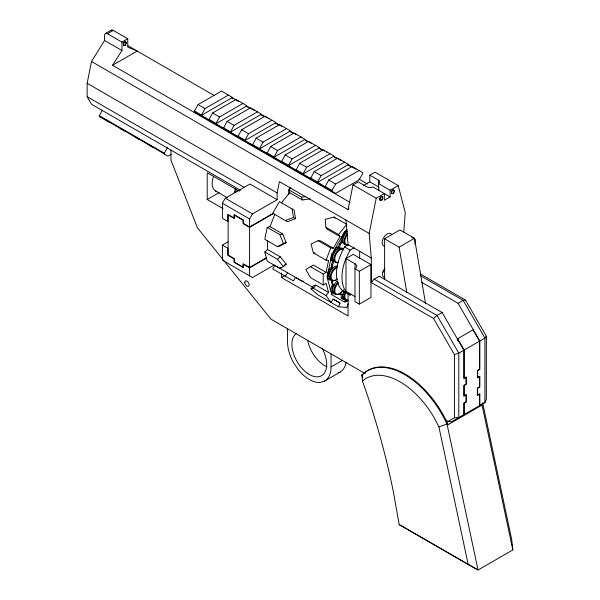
<?xml version="1.0" encoding="UTF-8"?>
<svg xmlns="http://www.w3.org/2000/svg" width="600" height="600" viewBox="0 0 600 600"><rect width="100%" height="100%" fill="white"/><g stroke="black" fill="none" stroke-linecap="round" stroke-linejoin="round"><path stroke-width="0.9" d="M445.71 420.082L448.043 421.425L454.44 417.735L454.44 354.66L433.545 318.465L371.265 282.502L371.265 257.985L369.18 233.452L279.405 181.62L277.14 192.983L277.14 199.68L249.945 183.983L225.3 198.225L222.405 203.25L222.39 218.31L227.827 221.452L227.827 214.417L234.06 218.017L234.06 214.642L243.345 220.005L243.345 223.373L249.585 226.98L273.105 213.397M457.643 340.553L457.643 338.73L473.018 329.85L479.543 341.153L479.543 369.293L477.375 370.545L477.375 377.91L479.543 376.657L479.543 386.873L477.368 388.132L477.368 395.498L479.543 394.237L479.543 405.63M420.158 273.892L465.45 300.038L486.345 336.24L486.345 399.315L484.905 402.533L451.553 421.793L448.043 421.425M403.74 232.132L405.248 212.632L398.22 185.558L375.015 172.163L369.81 175.163L369.81 181.86L378.51 186.885A4.103 2.37 0 0 1 379.163 187.373M343.455 293.835L343.373 294.608L339.457 293.767M240.54 190.275L91.5 104.227L87.15 96.69L87.15 83.295L91.5 61.523L104.55 40.44L104.55 35.415A4.103 2.37 60 0 1 107.453 33.735L113.25 30.39L127.755 38.76L127.755 47.138L137.183 51.052L112.53 65.287L350.062 202.425M91.5 61.523L348.06 209.64L353.01 184.86L358.207 181.86L366.907 186.885A4.103 2.37 0 0 0 372.712 186.885L390.112 196.935L390.112 190.238L378.51 183.532A4.103 2.37 0 0 0 378.51 180.188L369.81 175.163M369.18 233.452L376.215 198.263L384.315 193.583L384.315 200.28L390.112 196.935M267.233 227.362L264.78 239.333L277.455 246.645L280.26 245.895L286.215 242.647L282.705 233.925L270.038 226.612L267.233 227.362L279.907 234.675L283.41 243.397L286.215 242.647M310.545 266.737L323.22 274.05L326.123 272.377L328.567 260.407L326.055 260.183L313.388 252.862L311.017 244.035L318.12 240.667L320.632 240.892L333.3 248.205L339.998 236.618L338.543 234.555L325.875 227.235L325.237 219.405L334.072 217.042L346.74 224.355L338.543 234.555M270.038 226.612L274.77 214.41M326.055 260.183L330.788 247.98L333.3 248.205M333.653 262.147L332.572 264.93L332.572 268.808L331.575 268.23L331.575 264.353L333.255 260.017M342.45 241.087L342.368 240.413L339.457 244.035L337.778 248.37L338.407 248.1M338.775 248.947L340.455 244.612L342.33 242.288M338.543 306.78L339.998 303.045L333.3 299.183L330.788 302.31L326.055 295.575L313.388 288.255L311.017 288.892L318.12 294.99L338.543 306.78L346.74 307.515L348.195 303.78M354.097 247.8L350.04 250.14L345.66 259.26A38.97 22.5 -60 0 0 345.66 291.075L350.04 295.14L351.66 294.202M331.575 280.065L331.575 282.555L333.255 284.947L334.26 285.525L334.642 284.722M109.898 122.655L99.292 116.535L99.292 115.65L102.502 110.093M164.295 154.065L164.295 153.18L167.505 147.615M344.565 162.135L321.142 175.657L317.468 182.01L325.058 186.833L328.725 180.038L352.147 166.515L362.752 172.635L362.752 173.52L359.077 179.88L335.655 193.403L194.4 111.847L194.4 110.955L198.067 104.602L221.49 91.08L232.087 97.2L232.087 97.642L201.33 115.403L204.998 108.6L228.42 95.078M201.33 115.403L208.913 119.782L212.587 112.98L236.01 99.458L246.608 105.578L246.608 106.028L215.85 123.788L219.517 116.985L242.94 103.462M215.85 123.788L223.433 128.16L227.1 121.365L250.522 107.843L261.127 113.962L261.127 114.405L230.362 132.165L234.038 125.37L257.46 111.84M230.362 132.165L237.952 136.545L241.62 129.743L265.043 116.22L275.64 122.347L275.64 122.79L244.882 140.55L248.55 133.748L271.972 120.225M244.882 140.55L252.465 144.93L256.14 138.127L279.562 124.605L290.16 130.725L290.16 131.167L259.403 148.928L263.07 142.132L286.493 128.61M259.403 148.928L266.985 153.308L270.653 146.512L294.075 132.983L304.68 139.11L304.68 139.553L273.915 157.312L277.59 150.51L301.013 136.988M273.915 157.312L281.505 161.692L285.173 154.89L308.595 141.368L319.192 147.488L319.192 147.93L288.435 165.69L292.103 158.895L315.525 145.373M249.585 226.98L249.585 218.94L252.48 213.915L277.14 199.68M288.435 165.69L296.017 170.07L299.692 163.275L323.115 149.752L333.712 155.873L333.712 156.315L302.955 174.075L306.623 167.273L330.045 153.75M302.955 174.075L310.538 178.455L314.205 171.653L337.627 158.13L348.233 164.25L348.233 164.692L317.468 182.453M331.987 191.28L331.987 190.395L335.655 184.035L359.077 170.512M285.39 276.255L287.438 272.7M295.515 277.365L293.468 280.92L272.715 268.942L274.77 265.388L313.103 287.52M348.06 209.64L348.96 208.072M112.53 65.287L121.958 50.483L121.958 42.112L107.453 33.735M486.345 336.24L484.905 338.055L479.835 340.987L479.835 369.457L477.66 370.71L477.66 377.407L479.835 376.155L479.835 387.037L477.66 388.298L477.66 394.995L479.835 393.743L479.873 405.435L484.905 402.533L484.905 338.055L463.155 300.375L420.42 275.707M281.46 202.822L289.657 192.623L288.907 189.825L290.865 188.085M311.017 288.892L313.53 285.765L315.9 285.135L328.567 292.447L326.055 295.575M313.388 288.255L315.9 285.135M371.265 282.502L374.16 279.142L379.237 276.21L442.125 312.517L463.875 350.197L463.875 378.668L466.058 377.415L466.058 384.112L463.875 385.365L463.875 396.255L466.058 394.995L466.058 401.692L463.875 402.952L463.875 414.675M331.575 268.23L332.16 267.615M267.585 249.51L280.26 256.83L286.215 264.127L283.41 266.618L279.907 268.455L267.233 261.135L264.78 251.993L267.585 249.51L267.585 240.405M264.78 251.993L277.455 259.312L280.26 256.83M279.907 268.455L281.303 267.21M347.145 229.95L344.587 232.215L331.785 254.385L327.105 277.275L331.785 294.757M433.545 318.465L437.048 315.45L442.125 312.517M468.173 564.487L399.202 524.662L393.36 491.783A566.842 327.27 60 0 0 365.7 390.24L362.505 381.112L365.843 378.51A68.4 39.487 60 0 1 434.362 418.072L438.908 426.862L468.173 564.487L478.043 570L512.85 549.908L511.68 539.362L482.61 402.66M105.398 33.532L111.203 30.188M121.958 42.112L127.755 38.76M171.195 154.32L167.962 156.188L149.782 145.245L149.782 145.688M239.243 191.197L207.202 172.703L207.202 199.493L219.173 192.585M249.585 227.31L243.053 223.545L243.053 220.17L234.353 215.145L234.353 218.52L228.12 214.92L228.12 255.112L234.353 258.712L234.353 262.087L243.053 267.105L243.053 263.737L249.585 267.502L249.585 227.31L273.915 213.263M274.237 264.99L252.48 277.553L222.39 260.175L222.39 245.108L227.97 241.882M363.285 185.625L369.81 181.86M249.585 267.502L266.618 257.67M249.585 275.88L249.585 267.84L266.618 258M390.112 190.238L398.22 185.558M281.49 272.903L281.49 277.553L284.678 275.707M350.04 295.14L344.528 291.96A38.97 22.5 -60 0 1 344.528 246.96L348.585 244.612M345.99 258.562L353.28 254.355L370.972 264.57L370.972 297.397L359.332 304.118L354.983 301.605L354.983 263.752L345.99 258.562L345.99 291.39L354.983 296.58M384.607 279.615L384.607 238.785L399.975 229.905L414.48 238.282L425.55 303.562M326.123 272.377L313.447 265.058L305.812 269.468L310.545 277.665L323.22 284.978L326.123 283.305L328.567 292.447M384.607 238.785L399.105 247.155L414.48 238.282M354.983 263.752A6.15 3.555 0 0 1 354.983 268.778L359.332 271.29L370.972 264.57M287.535 328.89L287.535 341.835A30.765 17.76 60 0 0 293.903 363.278L298.41 369.87A30.765 17.76 60 0 0 320.168 382.425L324.675 381.038A30.765 17.76 60 0 0 331.043 366.952L342.368 360.413M421.8 282.36L458.077 303.308L463.155 300.375L465.45 300.038M324.675 381.038L340.043 372.157A30.765 17.76 60 0 0 346.035 362.535M463.875 350.197L458.805 353.13L454.44 354.66M464.168 414.502L464.168 403.118L466.342 401.865L466.342 394.493L464.168 395.752L464.168 385.53L466.342 384.278L466.342 376.913L464.168 378.165L464.168 350.032L479.543 341.153M512.85 549.908L481.853 404.115L481.125 404.535L481.327 405.487L447.975 424.748L447.772 423.795L438.908 426.862M277.455 246.645L283.41 243.397M284.108 265.237L286.215 264.127M285.39 220.545L293.468 217.478L295.515 218.663L287.438 221.73L272.715 213.233L279.413 201.638L294.135 210.135L295.515 218.663M338.257 372.712L340.043 372.157M279.907 234.675L282.705 233.925M343.44 301.485L347.76 300.322M347.145 301.455L344.587 302.145L331.267 294.45M288.907 189.825L301.575 197.138L305.805 196.538M289.657 192.623L302.332 199.942L309.938 198.855M345.577 299.595L344.115 299.737A8.565 4.942 -60 0 1 341.183 294.165M454.44 417.735L458.805 417.6L458.805 353.13L437.048 315.45L374.16 279.142M313.388 252.862L315.06 253.013M303.27 281.243L301.575 280.965L295.245 277.312M399.202 524.662L400.118 525.007M194.4 111.847L196.23 112.89M232.087 97.642L238.92 101.587M246.608 106.028L253.433 109.965M261.127 114.405L267.195 117.907M275.64 122.79L281.715 126.292M290.16 131.167L296.228 134.67M304.68 139.553L311.505 143.49M319.192 147.93L324.502 150.998M333.712 156.315L341.303 160.695L341.303 160.252M348.233 164.692L355.815 169.072L355.815 168.63M231.63 97.823L233.25 98.76M246.202 106.23L248.632 107.632M260.767 114.645L263.197 116.047M275.34 123.052L278.572 124.927M289.905 131.468L292.335 132.87M305.288 140.347L306.9 141.278M319.853 148.755L321.472 149.692M334.425 157.17L336.847 158.565M347.37 164.64L350.61 166.515M127.462 45.443L214.335 95.595M358.853 179.032L367.418 183.983M104.55 40.44L121.958 50.483M353.01 184.86L376.215 198.263M198.067 104.602L204.998 108.6M212.587 112.98L219.517 116.985M227.1 121.365L234.038 125.37M241.62 129.743L248.55 133.748M256.14 138.127L263.07 142.132M270.653 146.512L277.59 150.51M285.173 154.89L292.103 158.895M299.692 163.275L306.623 167.273M314.205 171.653L321.142 175.657M328.725 180.038L335.655 184.035M194.4 110.955L201.33 114.96M208.913 119.34L215.85 123.337M223.433 127.718L230.362 131.722M237.952 136.102L244.882 140.1M252.465 144.48L259.403 148.485M266.985 152.865L273.915 156.87M281.505 161.243L288.435 165.248M296.017 169.627L302.955 173.632M310.538 178.012L317.468 182.01M325.058 186.39L331.987 190.395M411.472 237.007L415.095 239.1L415.095 244.567M87.15 83.295L277.14 192.983M339.998 236.618L327.322 229.298L325.875 227.235M371.265 257.985L348.06 244.583L345.975 220.058M87.15 96.69L244.275 187.403M339.457 244.035L340.455 244.612M344.528 246.96L350.04 250.14M318.12 240.667L330.788 247.98M99.292 115.65L164.295 153.18M124.41 131.04L106.23 120.097L106.23 120.54M138.93 139.425L120.743 128.475L120.743 128.925M153.45 147.803L135.262 136.86L135.262 137.303M213.653 176.183A15.997 9.24 -60 0 0 213.653 189.24L215.445 190.913L227.535 197.888M225.3 198.225L252.48 213.915M331.575 264.353L332.572 264.93M222.405 203.25L249.585 218.94M207.202 199.493L223.17 208.71M331.575 282.555L334.26 285.525M332.865 298.942L339.998 303.045M281.49 277.553L348.06 315.983L348.06 293.933M222.39 245.108L227.827 248.243L227.827 255.278L234.06 258.877L234.06 262.252L243.345 267.608L243.345 264.24L249.585 267.84M479.715 404.558L481.327 405.487M365.145 373.567L271.005 319.215L197.392 227.76L170.947 160.14L170.947 150.09M400.92 525.472L478.043 570L447.045 424.215A74.347 42.922 60 0 0 361.86 375.03L362.587 374.618A74.347 42.922 60 0 1 447.772 423.795M277.455 259.312L283.41 266.618M334.072 217.042L335.032 218.407M339.743 293.325L340.455 294.345M458.077 303.308L479.835 340.987M457.643 338.73L464.168 350.032M301.575 197.138L302.332 199.942M399.105 247.155L406.748 292.215M292.08 208.95L293.468 217.478M362.505 381.112L361.86 375.03A560.918 323.85 60 0 1 362.767 377.565M378.51 180.188L378.51 190.238A4.103 2.37 0 0 0 379.163 189.743M359.663 251.288L359.663 258.743M359.332 271.29L359.332 304.118M332.572 280.642L332.572 283.132M331.043 354.007L331.043 366.952M326.782 151.868L326.782 152.31M323.22 274.05L323.22 284.978M268.71 118.343L268.71 118.785M254.19 109.958L254.19 110.4M393.683 189.922A2.047 1.185 -60 0 1 393.54 192.517A2.047 1.185 -60 0 1 391.395 193.26M391.395 191.587A2.047 1.185 -60 0 1 391.627 191.108M391.928 190.665A2.047 1.185 -60 0 1 393.03 189.863M380.025 197.805A2.047 1.185 -60 0 1 382.418 197.04A2.047 1.185 -60 0 1 380.925 200.138A2.047 1.185 -60 0 1 379.793 198.285M110.738 30.615A4.103 2.37 60 0 1 113.25 30.39M288.87 194.655A12.308 7.103 -60 0 1 289.905 187.282M384.675 246.33A7.178 4.147 -60 0 1 383.625 237.712A7.178 4.147 -60 0 1 391.612 234.322M384.855 277.68A6.668 3.848 -60 0 1 384.855 268.252M124.493 41.902A2.047 1.185 -60 0 1 125.752 43.688A2.047 1.185 -60 0 1 123.24 45.142M123.24 43.463A2.047 1.185 -60 0 1 123.465 42.983M123.765 42.547A2.047 1.185 -60 0 1 124.118 42.172M331.755 280.095A7.793 4.5 -60 0 1 329.737 272.572A7.793 4.5 -60 0 1 337.267 265.897M335.76 280.08A7.793 4.5 -60 0 1 330.293 276.038A7.793 4.5 -60 0 1 337.185 266.745M337.485 278.88A7.223 4.17 -60 0 1 331.058 276.9A7.223 4.17 -60 0 1 337.485 267.495M329.22 277.493A6.765 3.907 -60 0 1 332.13 267.712M329.767 278.415A8.152 4.71 -60 0 1 328.38 278.55M335.445 293.88A7.793 4.5 -60 0 1 332.737 289.095A7.793 4.5 -60 0 1 336.78 281.452M342.998 290.325A7.793 4.5 -60 0 1 334.56 293.257A7.793 4.5 -60 0 1 338.025 282.173M343.47 289.815A7.223 4.17 -60 0 1 335.438 293.228A7.223 4.17 -60 0 1 338.535 282.795M332.91 291.27A6.765 3.907 -60 0 1 332.91 285.743M333.465 292.192A8.152 4.71 -60 0 1 332.07 292.327M345.532 244.59A7.793 4.5 -60 0 1 342.825 239.812A7.793 4.5 -60 0 1 346.86 232.163M348.112 245.175A7.793 4.5 -60 0 1 344.032 241.665A7.793 4.5 -60 0 1 347.655 233.31M347.392 245.017A7.223 4.17 -60 0 1 347.392 234.81M342.517 240.923A6.765 3.907 -60 0 1 347.145 231.3M345.532 299.7A7.793 4.5 -60 0 1 344.07 290.94M348.112 300.285A7.793 4.5 -60 0 1 345.315 291.66M347.392 300.127A7.223 4.17 -60 0 1 345.525 293.16M342.998 297.09A6.765 3.907 -60 0 1 342.36 294.697M343.545 298.013A8.152 4.71 -60 0 1 340.965 297.78M335.445 262.058A7.793 4.5 -60 0 1 333.832 253.605A7.793 4.5 -60 0 1 342.097 248.205M338.025 262.642A7.793 4.5 -60 0 1 334.68 255.248A7.793 4.5 -60 0 1 343.35 248.925M338.535 262.365A7.223 4.17 -60 0 1 335.438 255.517A7.223 4.17 -60 0 1 343.47 249.66M332.91 259.447A6.765 3.907 -60 0 1 333.263 253.125A6.765 3.907 -60 0 1 338.295 248.243M333.465 260.37A8.152 4.71 -60 0 1 332.07 260.513M384.487 270.03A6.15 3.555 -60 0 1 382.538 272.46M341.295 242.01A8.565 4.942 -60 0 1 341.903 236.355M342.862 234.353A8.565 4.942 -60 0 1 346.62 230.16M331.8 279.99A8.565 4.942 -60 0 1 327.308 275.827A8.565 4.942 -60 0 1 331.8 266.483M332.775 261.712A8.565 4.942 -60 0 1 331.815 253.822M334.028 249.99A8.565 4.942 -60 0 1 338.625 246.638M335.49 293.767A8.565 4.942 -60 0 1 332.775 283.642M326.933 366.75A24.615 14.212 60 0 1 307.853 341.01M322.043 348.082A24.615 14.212 60 0 1 321.502 375.757A24.615 14.212 60 0 1 297.263 361.972A24.615 14.212 60 0 1 296.355 333.48M235.673 192.165A13.95 8.055 -60 0 1 236.355 189.683M216.96 191.505A15.997 9.24 -60 0 1 215.445 190.913M234.278 192.54A15.997 9.24 -60 0 1 235.403 188.738M393.39 193.312A2.047 1.185 -60 0 0 394.043 190.132A2.047 1.185 -60 0 0 391.612 192.285A2.047 1.185 -60 0 0 393.39 193.312M381.788 200.01A2.047 1.185 -60 0 0 382.44 196.83A2.047 1.185 -60 0 0 380.01 198.983A2.047 1.185 -60 0 0 381.788 200.01M125.227 45.188A2.047 1.185 -60 0 0 125.88 42.008A2.047 1.185 -60 0 0 123.458 44.16A2.047 1.185 -60 0 0 125.227 45.188M244.785 282.315A3.075 1.778 60 0 0 248.048 286.38A3.075 1.778 60 0 0 248.048 282.03A3.075 1.778 60 0 0 244.785 282.315"/></g></svg>
